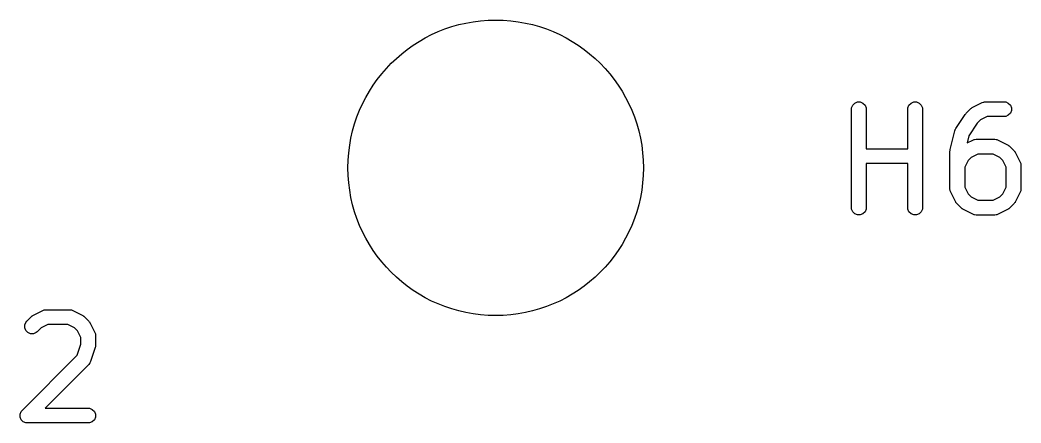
# Model space of a CAD drawing. Extents: x 2.05 to 8.87, y -5.84 to -2.88.
# Drawn here: x 5.0578 to 5.4581, y -5.0468 to -4.8858 of the extents above; entities that cross this region are included whole.
import ezdxf

# ---------------------------------------------------------------- set-up
doc = ezdxf.new("R2010")
doc.units = 0
doc.header["$MEASUREMENT"] = 0
doc.layers.add('BLACK', color=7, linetype='CONTINUOUS')

msp = doc.modelspace()

# ---------------------------------------------------------------- linework, layer by layer
at = {"layer": 'BLACK', "linetype": 'CONTINUOUS'}
for p, q in [((5.44327, -4.91855), (5.44385, -4.9185)), ((5.44385, -4.9185), (5.45135, -4.9185)), ((5.45135, -4.9185), (5.45193, -4.91855)), ((5.39028, -4.92145), (5.39034, -4.92087)), ((5.39028, -4.96082), (5.39028, -4.92145)), ((5.39034, -4.92087), (5.39078, -4.91981)), ((5.39078, -4.91981), (5.39159, -4.91899)), ((5.39159, -4.91899), (5.39266, -4.91855)), ((5.39266, -4.91855), (5.39381, -4.91855)), ((5.39381, -4.91855), (5.39487, -4.91899)), ((5.39487, -4.91899), (5.39569, -4.91981)), ((5.39569, -4.91981), (5.39613, -4.92087)), ((5.39613, -4.92087), (5.39618, -4.92145)), ((5.39618, -4.92145), (5.39618, -4.93724)), ((5.41278, -4.92145), (5.41283, -4.92087)), ((5.41278, -4.93724), (5.41278, -4.92145)), ((5.41283, -4.92087), (5.41327, -4.91981)), ((5.41327, -4.91981), (5.41409, -4.91899)), ((5.41409, -4.91899), (5.41515, -4.91855)), ((5.41515, -4.91855), (5.41631, -4.91855)), ((5.41631, -4.91855), (5.41737, -4.91899)), ((5.41737, -4.91899), (5.41818, -4.91981)), ((5.41818, -4.91981), (5.41863, -4.92087)), ((5.41863, -4.92087), (5.41868, -4.92145)), ((5.41868, -4.92145), (5.41868, -4.96082)), ((5.43614, -4.92311), (5.43801, -4.92124)), ((5.43801, -4.92124), (5.43824, -4.92105)), ((5.43824, -4.92105), (5.43829, -4.92099)), ((5.43829, -4.92099), (5.43838, -4.92094)), ((5.43838, -4.92094), (5.43846, -4.92087)), ((5.43846, -4.92087), (5.43853, -4.92084)), ((5.43853, -4.92084), (5.43878, -4.92068)), ((5.43878, -4.92068), (5.44253, -4.91881)), ((5.44253, -4.91881), (5.44307, -4.9186)), ((5.44307, -4.9186), (5.44318, -4.91859)), ((5.44318, -4.91859), (5.44327, -4.91855)), ((5.45193, -4.91855), (5.45299, -4.91899)), ((5.45299, -4.91899), (5.4538, -4.91981)), ((5.4538, -4.91981), (5.45425, -4.92087)), ((5.45425, -4.92203), (5.4538, -4.92309)), ((5.45425, -4.92087), (5.45425, -4.92203)), ((5.43202, -4.92919), (5.43577, -4.92356)), ((5.43577, -4.92356), (5.43595, -4.92334)), ((5.43577, -4.92356), (5.43577, -4.92356)), ((5.43577, -4.92356), (5.43577, -4.92356)), ((5.43595, -4.92334), (5.43614, -4.92311)), ((5.43614, -4.92311), (5.43614, -4.92311)), ((5.43614, -4.92311), (5.43614, -4.92311)), ((5.44185, -4.92575), (5.44052, -4.92708)), ((5.44455, -4.9244), (5.44185, -4.92575)), ((5.45135, -4.9244), (5.44455, -4.9244)), ((5.45193, -4.92435), (5.45135, -4.9244)), ((5.45299, -4.9239), (5.45193, -4.92435)), ((5.4538, -4.92309), (5.45299, -4.9239)), ((5.42974, -4.93761), (5.43161, -4.93011)), ((5.43161, -4.93011), (5.43173, -4.92977)), ((5.43173, -4.92977), (5.43175, -4.9297)), ((5.43175, -4.9297), (5.43178, -4.92963)), ((5.43178, -4.92963), (5.43181, -4.92956)), ((5.43181, -4.92956), (5.43185, -4.9295)), ((5.43185, -4.9295), (5.43202, -4.92919)), ((5.44052, -4.92708), (5.43722, -4.93204)), ((5.43722, -4.93204), (5.43649, -4.93495)), ((5.43649, -4.93495), (5.43878, -4.93381)), ((5.43878, -4.93381), (5.43932, -4.9336)), ((5.43932, -4.9336), (5.43943, -4.93359)), ((5.43943, -4.93359), (5.43953, -4.93355)), ((5.43953, -4.93355), (5.4401, -4.93349)), ((5.4401, -4.93349), (5.4476, -4.93349)), ((5.4476, -4.93349), (5.44818, -4.93355)), ((5.44818, -4.93355), (5.44827, -4.93359)), ((5.44827, -4.93359), (5.44838, -4.9336)), ((5.44838, -4.9336), (5.44892, -4.93381)), ((5.44892, -4.93381), (5.45267, -4.93568)), ((5.39618, -4.93724), (5.41278, -4.93724)), ((5.42965, -4.93818), (5.42968, -4.93796)), ((5.42966, -4.93822), (5.42965, -4.93818)), ((5.42965, -4.93832), (5.42966, -4.93822)), ((5.42965, -4.95332), (5.42965, -4.93832)), ((5.42968, -4.93796), (5.42971, -4.93775)), ((5.42971, -4.93775), (5.42972, -4.93771)), ((5.42972, -4.93771), (5.42974, -4.93761)), ((5.45267, -4.93568), (5.45292, -4.93584)), ((5.45292, -4.93584), (5.45299, -4.93587)), ((5.45299, -4.93587), (5.45307, -4.93593)), ((5.45307, -4.93593), (5.45316, -4.93599)), ((5.45316, -4.93599), (5.45321, -4.93605)), ((5.45321, -4.93605), (5.45344, -4.93623)), ((5.45344, -4.93623), (5.45531, -4.93811)), ((5.45531, -4.93811), (5.4555, -4.93834)), ((5.4555, -4.93834), (5.45556, -4.93839)), ((5.45556, -4.93839), (5.45561, -4.93848)), ((5.45561, -4.93848), (5.45568, -4.93856)), ((5.4369, -4.94195), (5.43555, -4.94464)), ((5.4381, -4.94075), (5.4369, -4.94195)), ((5.4408, -4.9394), (5.4381, -4.94075)), ((5.4469, -4.9394), (5.4408, -4.9394)), ((5.4496, -4.94075), (5.4469, -4.9394)), ((5.4508, -4.94195), (5.4496, -4.94075)), ((5.45215, -4.94464), (5.4508, -4.94195)), ((5.45568, -4.93856), (5.45571, -4.93863)), ((5.45571, -4.93863), (5.45587, -4.93888)), ((5.45587, -4.93888), (5.45774, -4.94263)), ((5.41278, -4.94315), (5.39618, -4.94315)), ((5.39618, -4.94315), (5.39618, -4.96082)), ((5.41278, -4.96082), (5.41278, -4.94315)), ((5.43555, -4.94464), (5.43555, -4.95262)), ((5.45215, -4.95262), (5.45215, -4.94464)), ((5.45774, -4.94263), (5.45795, -4.94317)), ((5.45795, -4.94317), (5.45795, -4.94327)), ((5.45795, -4.94327), (5.458, -4.94337)), ((5.458, -4.94337), (5.45805, -4.94395)), ((5.45805, -4.94395), (5.45805, -4.95332)), ((5.42971, -4.9539), (5.42965, -4.95332)), ((5.42975, -4.95399), (5.42971, -4.9539)), ((5.42975, -4.9541), (5.42975, -4.95399)), ((5.42996, -4.95464), (5.42975, -4.9541)), ((5.43555, -4.95262), (5.4369, -4.95532)), ((5.4508, -4.95532), (5.45215, -4.95262)), ((5.45795, -4.9541), (5.45774, -4.95464)), ((5.458, -4.9539), (5.45795, -4.95399)), ((5.45795, -4.95399), (5.45795, -4.9541)), ((5.45805, -4.95332), (5.458, -4.9539)), ((5.43184, -4.95839), (5.42996, -4.95464)), ((5.43199, -4.95864), (5.43184, -4.95839)), ((5.4369, -4.95532), (5.4381, -4.95652)), ((5.4381, -4.95652), (5.4408, -4.95787)), ((5.4408, -4.95787), (5.4469, -4.95787)), ((5.4469, -4.95787), (5.4496, -4.95652)), ((5.4496, -4.95652), (5.4508, -4.95532)), ((5.45587, -4.95839), (5.45571, -4.95864)), ((5.45774, -4.95464), (5.45587, -4.95839)), ((5.39034, -4.9614), (5.39028, -4.96082)), ((5.39078, -4.96246), (5.39034, -4.9614)), ((5.39159, -4.96327), (5.39078, -4.96246)), ((5.39569, -4.96246), (5.39487, -4.96327)), ((5.39613, -4.9614), (5.39569, -4.96246)), ((5.39618, -4.96082), (5.39613, -4.9614)), ((5.41283, -4.9614), (5.41278, -4.96082)), ((5.41327, -4.96246), (5.41283, -4.9614)), ((5.41409, -4.96327), (5.41327, -4.96246)), ((5.41818, -4.96246), (5.41737, -4.96327)), ((5.41863, -4.9614), (5.41818, -4.96246)), ((5.41868, -4.96082), (5.41863, -4.9614)), ((5.43202, -4.95871), (5.43199, -4.95864)), ((5.43209, -4.95879), (5.43202, -4.95871)), ((5.43214, -4.95888), (5.43209, -4.95879)), ((5.4322, -4.95893), (5.43214, -4.95888)), ((5.43239, -4.95916), (5.4322, -4.95893)), ((5.43426, -4.96103), (5.43239, -4.95916)), ((5.43449, -4.96122), (5.43426, -4.96103)), ((5.43454, -4.96128), (5.43449, -4.96122)), ((5.43463, -4.96133), (5.43454, -4.96128)), ((5.43471, -4.9614), (5.43463, -4.96133)), ((5.43478, -4.96143), (5.43471, -4.9614)), ((5.43503, -4.96159), (5.43478, -4.96143)), ((5.43878, -4.96346), (5.43503, -4.96159)), ((5.45267, -4.96159), (5.44892, -4.96346)), ((5.45292, -4.96143), (5.45267, -4.96159)), ((5.45299, -4.9614), (5.45292, -4.96143)), ((5.45307, -4.96133), (5.45299, -4.9614)), ((5.45316, -4.96128), (5.45307, -4.96133)), ((5.45321, -4.96122), (5.45316, -4.96128)), ((5.45344, -4.96103), (5.45321, -4.96122)), ((5.45531, -4.95916), (5.45344, -4.96103)), ((5.4555, -4.95893), (5.45531, -4.95916)), ((5.45556, -4.95888), (5.4555, -4.95893)), ((5.45561, -4.95879), (5.45556, -4.95888)), ((5.45568, -4.95871), (5.45561, -4.95879)), ((5.45571, -4.95864), (5.45568, -4.95871)), ((5.39266, -4.96372), (5.39159, -4.96327)), ((5.39381, -4.96372), (5.39266, -4.96372)), ((5.39487, -4.96327), (5.39381, -4.96372)), ((5.41515, -4.96372), (5.41409, -4.96327)), ((5.41631, -4.96372), (5.41515, -4.96372)), ((5.41737, -4.96327), (5.41631, -4.96372)), ((5.43932, -4.96367), (5.43878, -4.96346)), ((5.43943, -4.96368), (5.43932, -4.96367)), ((5.43953, -4.96372), (5.43943, -4.96368)), ((5.4401, -4.96377), (5.43953, -4.96372)), ((5.4476, -4.96377), (5.4401, -4.96377)), ((5.44818, -4.96372), (5.4476, -4.96377)), ((5.44827, -4.96368), (5.44818, -4.96372)), ((5.44838, -4.96367), (5.44827, -4.96368)), ((5.44892, -4.96346), (5.44838, -4.96367)), ((5.06317, -5.00375), (5.06692, -5.00188)), ((5.06692, -5.00188), (5.06746, -5.00167)), ((5.06746, -5.00167), (5.06757, -5.00167)), ((5.06757, -5.00167), (5.06767, -5.00162)), ((5.06767, -5.00162), (5.06824, -5.00157)), ((5.06824, -5.00157), (5.07762, -5.00157)), ((5.07762, -5.00157), (5.07819, -5.00162)), ((5.07819, -5.00162), (5.07829, -5.00167)), ((5.07829, -5.00167), (5.0784, -5.00167)), ((5.0784, -5.00167), (5.07894, -5.00188)), ((5.07894, -5.00188), (5.08269, -5.00375)), ((5.06016, -5.00663), (5.06053, -5.00618)), ((5.06053, -5.00618), (5.0624, -5.00431)), ((5.0624, -5.00431), (5.06263, -5.00412)), ((5.06263, -5.00412), (5.06268, -5.00406)), ((5.06268, -5.00406), (5.06277, -5.00401)), ((5.06277, -5.00401), (5.06285, -5.00394)), ((5.06285, -5.00394), (5.06292, -5.00391)), ((5.06292, -5.00391), (5.06317, -5.00375)), ((5.08269, -5.00375), (5.08293, -5.00391)), ((5.08293, -5.00391), (5.08301, -5.00394)), ((5.08301, -5.00394), (5.08309, -5.00401)), ((5.08309, -5.00401), (5.08318, -5.00406)), ((5.08318, -5.00406), (5.08323, -5.00412)), ((5.08323, -5.00412), (5.08345, -5.00431)), ((5.08345, -5.00431), (5.08533, -5.00618)), ((5.08533, -5.00618), (5.08551, -5.00641)), ((5.08551, -5.00641), (5.08557, -5.00646)), ((5.08557, -5.00646), (5.08563, -5.00655)), ((5.08563, -5.00655), (5.08569, -5.00663)), ((5.05972, -5.00769), (5.06016, -5.00663)), ((5.05972, -5.00885), (5.05972, -5.00769)), ((5.06016, -5.00991), (5.05972, -5.00885)), ((5.06098, -5.01073), (5.06016, -5.00991)), ((5.06471, -5.01036), (5.06426, -5.01073)), ((5.06624, -5.00882), (5.06471, -5.01036)), ((5.06894, -5.00747), (5.06624, -5.00882)), ((5.07692, -5.00747), (5.06894, -5.00747)), ((5.07962, -5.00882), (5.07692, -5.00747)), ((5.08081, -5.01002), (5.07962, -5.00882)), ((5.08216, -5.01272), (5.08081, -5.01002)), ((5.08569, -5.00663), (5.08572, -5.0067)), ((5.08572, -5.0067), (5.08588, -5.00695)), ((5.08588, -5.00695), (5.08776, -5.0107)), ((5.06204, -5.01117), (5.06098, -5.01073)), ((5.06319, -5.01117), (5.06204, -5.01117)), ((5.06426, -5.01073), (5.06319, -5.01117)), ((5.08216, -5.01529), (5.08216, -5.01272)), ((5.08776, -5.0107), (5.08796, -5.01124)), ((5.08796, -5.01124), (5.08797, -5.01135)), ((5.08797, -5.01135), (5.08801, -5.01144)), ((5.08801, -5.01144), (5.08807, -5.01202)), ((5.08807, -5.01202), (5.08807, -5.01577)), ((5.08066, -5.0198), (5.08216, -5.01529)), ((5.08792, -5.0167), (5.08604, -5.02233)), ((5.08798, -5.01642), (5.08792, -5.0167)), ((5.08801, -5.01635), (5.08798, -5.01642)), ((5.08802, -5.01624), (5.08801, -5.01635)), ((5.08804, -5.01614), (5.08802, -5.01624)), ((5.08807, -5.01577), (5.08804, -5.01606)), ((5.08804, -5.01606), (5.08804, -5.01614)), ((5.05865, -5.0418), (5.08066, -5.0198)), ((5.08604, -5.02233), (5.0858, -5.02286)), ((5.08533, -5.02348), (5.06787, -5.04094)), ((5.08569, -5.02303), (5.08533, -5.02348)), ((5.08574, -5.02294), (5.08569, -5.02303)), ((5.0858, -5.02286), (5.08574, -5.02294)), ((5.05785, -5.04331), (5.05829, -5.04225)), ((5.05829, -5.04225), (5.05865, -5.0418)), ((5.06787, -5.04094), (5.08511, -5.04094)), ((5.08511, -5.04094), (5.08569, -5.04099)), ((5.08569, -5.04099), (5.08675, -5.04144)), ((5.08675, -5.04144), (5.08757, -5.04225)), ((5.08757, -5.04225), (5.08801, -5.04331)), ((5.05785, -5.04447), (5.05785, -5.04331)), ((5.05829, -5.04553), (5.05785, -5.04447)), ((5.0591, -5.04635), (5.05829, -5.04553)), ((5.06017, -5.04679), (5.0591, -5.04635)), ((5.08675, -5.04635), (5.08569, -5.04679)), ((5.08757, -5.04553), (5.08675, -5.04635)), ((5.08801, -5.04447), (5.08757, -5.04553)), ((5.08801, -5.04331), (5.08801, -5.04447)), ((5.06074, -5.04684), (5.06017, -5.04679)), ((5.08511, -5.04684), (5.06074, -5.04684)), ((5.08569, -5.04679), (5.08511, -5.04684))]:
    msp.add_line(p, q, dxfattribs=at)
at = {"layer": 'BLACK'}
msp.add_circle((5.24803, -4.94488), 0.05906, dxfattribs=at)
msp.add_circle((5.24803, -4.94488), 0.05906, dxfattribs=at)

doc.saveas('drawing.dxf')
